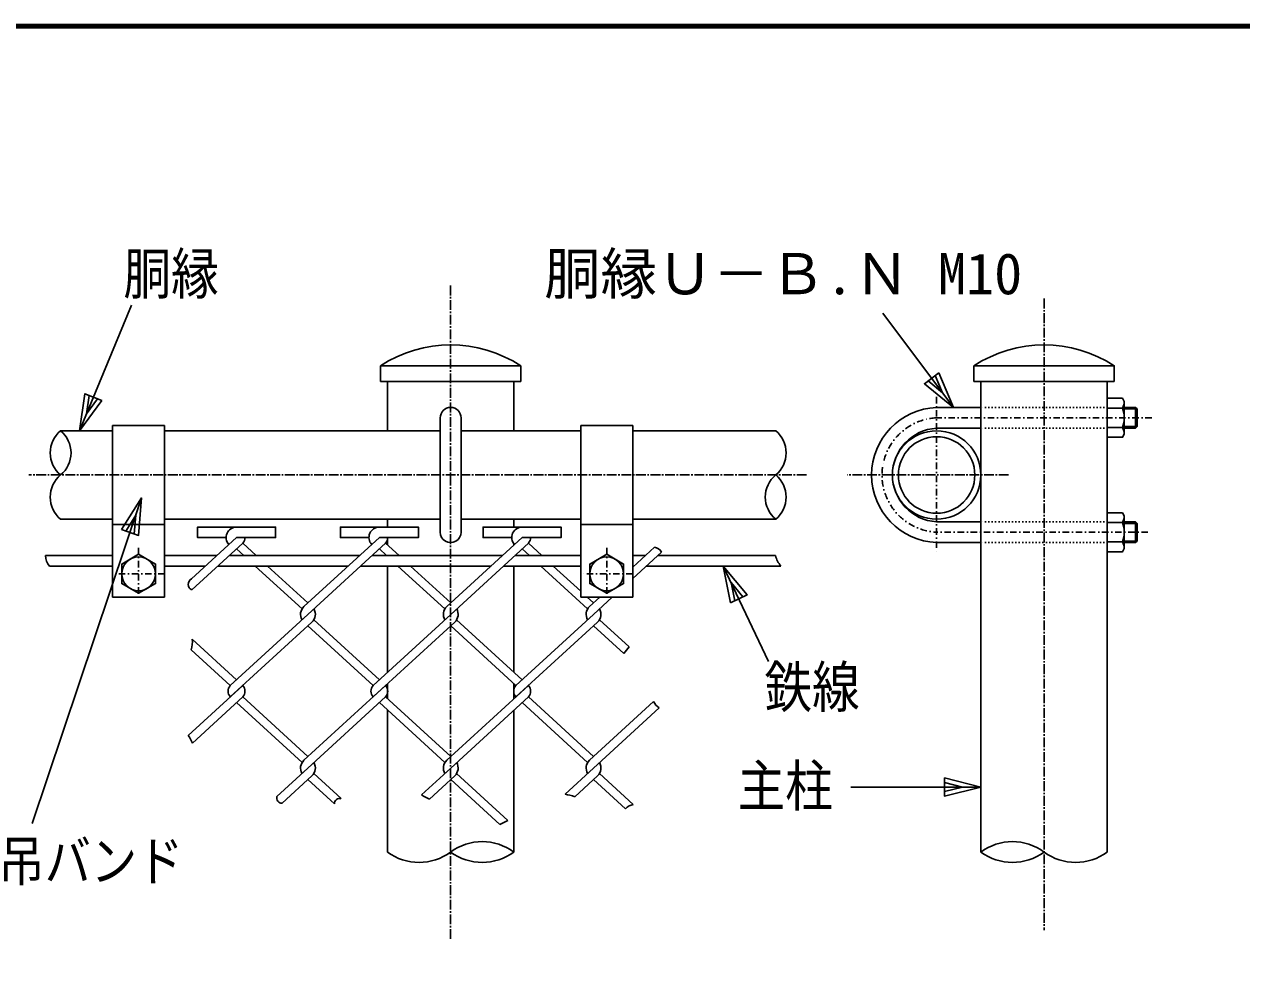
# Model space of a CAD drawing. Units: millimetres, scale not verified. Extents: x -2950 to 2950, y -2100 to 2100.
# Drawn here: x 952 to 1888, y 1232 to 1950 of the extents above; entities that cross this region are included whole.
import ezdxf
from ezdxf.enums import TextEntityAlignment as Align

# ---------------------------------------------------------------- set-up
doc = ezdxf.new("R2010")
doc.units = ezdxf.units.MM
doc.header["$LTSCALE"] = 10
for name, pattern in [('USER1', [1.125, 0.75, -0.125, 0.125, -0.125]), ('USER2', [0.26, 0.01, -0.25]), ('USER3', [1.01, 0.5, -0.25, 0.01, -0.25])]:
    doc.linetypes.add(name, pattern=pattern)
for name, color, linetype, lineweight in [('0-1_1', 7, 'Continuous', 25), ('0-2_0', 7, 'Continuous', 25), ('0-6_WAKU', 7, 'Continuous', 25)]:
    doc.layers.add(name, color=color, linetype=linetype, lineweight=lineweight)
doc.styles.add('ＭＳ ゴシック', font='')
doc.styles.get('ＭＳ ゴシック').set_extended_font_data('MS Gothic')

# ---------------------------------------------------------------- blocks, each defined once
blk = doc.blocks.new('C88')
at = {"layer": '0-1_1', "color": 4}
blk.add_line((15444.5, 18695.2), (15845.4, 19661.7), dxfattribs=at)
blk.add_lwpolyline([(15616.5, 18927), (15444.5, 18695.2), (15487.1, 18980.6)], close=True, dxfattribs=at)
blk.add_lwpolyline([(15584.1, 18940.4), (15498.2, 18824.5), (15519.5, 18967.2)], dxfattribs=at)
blk = doc.blocks.new('C89')
at = {"layer": '0-1_1', "color": 4}
blk.add_line((15923, 18178.6), (15082.5, 15673.6), dxfattribs=at)
blk.add_lwpolyline([(15767.5, 17935.4), (15923, 18178.6), (15900.3, 17890.9)], close=True, dxfattribs=at)
blk.add_lwpolyline([(15800.7, 17924.3), (15878.4, 18045.9), (15867.1, 17902)], dxfattribs=at)
blk = doc.blocks.new('C90')
at = {"layer": '0-1_1', "color": 4}
blk.add_line((22168.3, 18875.2), (21625.2, 19599.4), dxfattribs=at)
blk.add_lwpolyline([(22056.3, 19141.2), (22168.3, 18875.2), (21944.3, 19057.2)], close=True, dxfattribs=at)
blk.add_lwpolyline([(22028.3, 19120.2), (22084.3, 18987.2), (21972.3, 19078.2)], dxfattribs=at)
blk = doc.blocks.new('C91')
at = {"layer": '0-1_1', "color": 4}
blk.add_line((20396.8, 17655.2), (20745.9, 16919.9), dxfattribs=at)
blk.add_lwpolyline([(20453.7, 17372.2), (20396.8, 17655.2), (20580.1, 17432.2)], close=True, dxfattribs=at)
blk.add_lwpolyline([(20485.3, 17387.2), (20456.9, 17528.7), (20548.5, 17417.2)], dxfattribs=at)
blk = doc.blocks.new('C92')
at = {"layer": '0-1_1', "color": 4}
blk.add_line((22378.4, 15955.2), (21378.4, 15955.2), dxfattribs=at)
blk.add_lwpolyline([(22098.4, 16025.2), (22378.4, 15955.2), (22098.4, 15885.2)], close=True, dxfattribs=at)
blk.add_lwpolyline([(22098.4, 15990.2), (22238.4, 15955.2), (22098.4, 15920.2)], dxfattribs=at)

msp = doc.modelspace()

# ---------------------------------------------------------------- linework, layer by layer
at = {"layer": '0-1_1', "color": 4, "linetype": 'USER1'}
for p, q in [((1279.92, 1749.2), (1279.92, 1246.45)), ((1736.32, 1739.18), (1736.32, 1253.39)), ((1553.72, 1603.53), (955.4, 1603.53)), ((1709.03, 1603.53), (1585.03, 1603.53))]:
    msp.add_line(p, q, dxfattribs=at)
at = {"layer": '0-1_1'}
for p, q in [((1225.92, 1687.53), (1333.92, 1687.53)), ((1225.92, 1687.53), (1225.92, 1675.53)), ((1333.92, 1687.53), (1333.92, 1675.53)), ((1682.32, 1687.53), (1682.32, 1675.53)), ((1225.92, 1675.53), (1333.92, 1675.53)), ((1231.32, 1675.53), (1231.32, 1637.53)), ((1328.52, 1675.53), (1328.52, 1637.53)), ((1682.32, 1675.53), (1790.32, 1675.53)), ((1687.72, 1675.53), (1687.72, 1313.53)), ((1784.92, 1675.53), (1784.92, 1313.53)), ((1796.77, 1662.53), (1784.92, 1662.53)), ((1784.92, 1662.53), (1784.92, 1632.53)), ((1797.92, 1660.03), (1796.77, 1662.53)), ((1687.72, 1655.53), (1653.72, 1655.53)), ((1784.92, 1655.02), (1796.77, 1655.02)), ((1797.92, 1655.53), (1806.72, 1655.53)), ((1806.72, 1655.53), (1806.72, 1639.53)), ((1806.72, 1655.53), (1807.92, 1654.33)), ((1807.92, 1654.33), (1807.92, 1640.73)), ((1019.92, 1641.53), (1019.92, 1509.53)), ((1019.92, 1641.53), (1059.92, 1641.53)), ((1059.92, 1641.53), (1059.92, 1509.53)), ((1271.92, 1647.53), (1271.92, 1559.53)), ((1287.92, 1647.53), (1287.92, 1559.53)), ((1379.92, 1641.53), (1379.92, 1509.53)), ((1379.92, 1641.53), (1419.92, 1641.53)), ((1419.92, 1641.53), (1419.92, 1509.53)), ((1687.72, 1639.53), (1653.72, 1639.53)), ((1784.92, 1640.03), (1796.77, 1640.03)), ((1797.92, 1639.53), (1806.72, 1639.53)), ((1807.92, 1640.73), (1806.72, 1639.53)), ((1019.92, 1637.53), (979.92, 1637.53)), ((1271.92, 1637.53), (1059.92, 1637.53)), ((1379.92, 1637.53), (1287.92, 1637.53)), ((1529.92, 1637.53), (1419.92, 1637.53)), ((1796.77, 1574.53), (1784.92, 1574.53)), ((1784.92, 1574.53), (1784.92, 1544.53)), ((1797.92, 1572.03), (1796.77, 1574.53)), ((1019.92, 1569.53), (979.92, 1569.53)), ((1019.92, 1565.53), (1059.92, 1565.53)), ((1271.92, 1569.53), (1059.92, 1569.53)), ((1231.32, 1569.53), (1231.32, 1563.45)), ((1379.92, 1569.53), (1287.92, 1569.53)), ((1328.52, 1569.53), (1328.52, 1563.45)), ((1379.92, 1565.53), (1419.92, 1565.53)), ((1529.92, 1569.53), (1419.92, 1569.53)), ((1687.72, 1567.53), (1653.72, 1567.53)), ((1784.92, 1567.02), (1796.77, 1567.02)), ((1797.92, 1567.53), (1806.72, 1567.53)), ((1806.72, 1567.53), (1806.72, 1551.53)), ((1806.72, 1567.53), (1807.92, 1566.33)), ((1807.92, 1566.33), (1807.92, 1552.73)), ((1080.57, 1523.7), (1115.22, 1555.45)), ((1167.07, 1502.3), (1225.07, 1555.45)), ((1231.32, 1555.45), (1231.32, 1549.72)), ((1276.92, 1502.3), (1334.92, 1555.45)), ((1080.79, 1515.11), (1120.02, 1551.06)), ((1120.82, 1541.53), (1115.22, 1546.66)), ((1130.42, 1541.53), (1120.02, 1551.06)), ((1170.15, 1496.33), (1229.87, 1551.06)), ((1230.67, 1541.53), (1225.07, 1546.66)), ((1240.26, 1541.53), (1229.87, 1551.06)), ((1279.99, 1496.33), (1339.71, 1551.06)), ((1328.52, 1550.64), (1328.52, 1549.59)), ((1340.52, 1541.53), (1334.92, 1546.66)), ((1350.11, 1541.53), (1339.71, 1551.06)), ((1419.92, 1532.69), (1436.59, 1547.96)), ((1687.72, 1551.53), (1653.72, 1551.53)), ((1784.92, 1552.03), (1796.77, 1552.03)), ((1797.92, 1551.53), (1806.72, 1551.53)), ((1806.72, 1551.53), (1807.92, 1552.73)), ((1019.92, 1541.53), (968.23, 1541.53)), ((1100.03, 1541.53), (1059.92, 1541.53)), ((1209.88, 1541.53), (1109.62, 1541.53)), ((1319.72, 1541.53), (1219.47, 1541.53)), ((1340.52, 1541.53), (1329.31, 1541.53)), ((1379.92, 1541.53), (1340.66, 1541.53)), ((1419.92, 1523.9), (1442.18, 1544.29)), ((1429.57, 1541.53), (1419.92, 1541.53)), ((1529.83, 1541.53), (1439.16, 1541.53)), ((1019.92, 1533.53), (971.43, 1533.53)), ((1091.3, 1533.53), (1059.92, 1533.53)), ((1201.15, 1533.53), (1100.89, 1533.53)), ((1165.6, 1500.5), (1129.55, 1533.53)), ((1170.15, 1505.12), (1139.15, 1533.53)), ((1310.99, 1533.53), (1210.74, 1533.53)), ((1231.32, 1533.53), (1231.32, 1451.73)), ((1275.45, 1500.5), (1239.4, 1533.53)), ((1279.99, 1505.12), (1248.99, 1533.53)), ((1349.25, 1533.53), (1320.58, 1533.53)), ((1328.52, 1533.53), (1328.52, 1451.86)), ((1379.92, 1533.53), (1349.24, 1533.53)), ((1385.29, 1500.5), (1349.25, 1533.53)), ((1379.92, 1514.21), (1358.84, 1533.53)), ((1420.84, 1533.53), (1419.92, 1533.53)), ((1533.83, 1533.53), (1430.43, 1533.53)), ((1019.92, 1509.53), (1059.92, 1509.53)), ((1379.92, 1509.53), (1419.92, 1509.53)), ((1389.84, 1505.12), (1385.03, 1509.53)), ((1386.77, 1502.3), (1394.65, 1509.53)), ((1389.84, 1496.33), (1404.24, 1509.53)), ((1170.15, 1496.33), (1110.43, 1441.61)), ((1173.22, 1490.36), (1110.45, 1432.84)), ((1174.69, 1492.17), (1225.07, 1446)), ((1279.99, 1496.33), (1220.27, 1441.61)), ((1283.07, 1490.36), (1220.29, 1432.84)), ((1284.54, 1492.17), (1334.92, 1446)), ((1389.84, 1496.33), (1330.12, 1441.61)), ((1392.92, 1490.36), (1330.14, 1432.84)), ((1394.39, 1492.17), (1417.19, 1471.27)), ((1170.15, 1487.54), (1220.27, 1441.61)), ((1279.99, 1487.54), (1330.12, 1441.61)), ((1389.84, 1487.54), (1413.02, 1466.3)), ((1081.09, 1477.28), (1115.22, 1446)), ((1080.44, 1469.09), (1110.43, 1441.61)), ((1231.32, 1442.94), (1231.32, 1431.49)), ((1328.52, 1443.08), (1328.52, 1431.36)), ((1078.01, 1403.12), (1120, 1441.59)), ((1081.24, 1397.29), (1120.02, 1432.82)), ((1170.15, 1386.89), (1120.02, 1432.82)), ((1167.07, 1384.07), (1229.85, 1441.59)), ((1170.15, 1378.1), (1229.87, 1432.82)), ((1279.99, 1386.89), (1229.87, 1432.82)), ((1276.92, 1384.07), (1339.69, 1441.59)), ((1279.99, 1378.1), (1339.71, 1432.82)), ((1389.84, 1386.89), (1339.71, 1432.82)), ((1165.6, 1382.26), (1115.22, 1428.43)), ((1275.45, 1382.26), (1225.07, 1428.43)), ((1385.29, 1382.26), (1334.92, 1428.43)), ((1386.77, 1384.07), (1436.05, 1429.23)), ((1389.84, 1378.1), (1440.38, 1424.41)), ((1231.32, 1422.7), (1231.32, 1313.53)), ((1328.52, 1422.57), (1328.52, 1313.53)), ((1170.15, 1378.1), (1146.23, 1356.19)), ((1279.99, 1378.1), (1257.48, 1357.47)), ((1389.84, 1378.1), (1367.89, 1357.99)), ((1173.22, 1372.13), (1150.21, 1351.04)), ((1170.15, 1369.31), (1190.68, 1350.49)), ((1174.69, 1373.93), (1195.82, 1354.57)), ((1283.07, 1372.13), (1263.62, 1354.31)), ((1279.99, 1369.31), (1317.86, 1334.61)), ((1284.54, 1373.93), (1323.91, 1337.85)), ((1392.92, 1372.13), (1375.36, 1356.04)), ((1389.84, 1369.31), (1414.42, 1346.79)), ((1394.39, 1373.93), (1420.38, 1350.11))]:
    msp.add_line(p, q, dxfattribs=at)
at = {"layer": '0-1_1', "color": 4, "linetype": 'USER3'}
for p, q in [((1653.72, 1663.53), (1653.72, 1543.53)), ((1819.23, 1647.53), (1653.72, 1647.53)), ((1816.18, 1559.53), (1653.72, 1559.53)), ((1039.92, 1547.53), (1039.92, 1507.53)), ((1399.92, 1547.53), (1399.92, 1507.53)), ((1059.92, 1527.53), (1019.92, 1527.53)), ((1419.92, 1527.53), (1379.92, 1527.53))]:
    msp.add_line(p, q, dxfattribs=at)
at = {"layer": '0-1_1', "linetype": 'USER2'}
for p, q in [((1784.92, 1655.53), (1687.72, 1655.53)), ((1784.92, 1639.53), (1687.72, 1639.53)), ((1784.92, 1567.53), (1687.72, 1567.53)), ((1784.92, 1551.53), (1687.72, 1551.53))]:
    msp.add_line(p, q, dxfattribs=at)
at = {"layer": '0-1_1', "color": 4}
for p, q in [((1797.92, 1654.33), (1807.92, 1654.33)), ((1797.92, 1640.73), (1807.92, 1640.73)), ((1797.92, 1566.33), (1807.92, 1566.33)), ((1797.92, 1552.73), (1807.92, 1552.73))]:
    msp.add_line(p, q, dxfattribs=at)
at = {"layer": '0-1_1'}
for points in [[(1682.32, 1687.53), (1790.32, 1687.53), (1790.32, 1675.53)], [(1797.92, 1660.03), (1797.92, 1635.03), (1796.77, 1632.53), (1784.92, 1632.53)], [(1797.92, 1572.03), (1797.92, 1547.03), (1796.77, 1544.53), (1784.92, 1544.53)], [(1115.22, 1555.45), (1145.22, 1555.45), (1145.22, 1563.45), (1085.22, 1563.45), (1085.22, 1555.45), (1107.22, 1555.45)], [(1225.07, 1555.45), (1255.07, 1555.45), (1255.07, 1563.45), (1195.07, 1563.45), (1195.07, 1555.45), (1217.07, 1555.45)], [(1334.92, 1555.45), (1364.92, 1555.45), (1364.92, 1563.45), (1304.92, 1563.45), (1304.92, 1555.45), (1326.92, 1555.45)]]:
    msp.add_lwpolyline(points, dxfattribs=at)
for points in [[(1039.92, 1542.54), (1026.92, 1535.03), (1026.92, 1520.02), (1039.92, 1512.52), (1052.92, 1520.02), (1052.92, 1535.03)], [(1399.92, 1542.54), (1386.92, 1535.03), (1386.92, 1520.02), (1399.92, 1512.52), (1412.92, 1520.02), (1412.92, 1535.03)]]:
    msp.add_lwpolyline(points, close=True, dxfattribs=at)
for centre, radius in [((1653.72, 1603.53), 34), ((1653.72, 1603.53), 29.4), ((1039.92, 1527.53), 13), ((1399.92, 1527.53), 13)]:
    msp.add_circle(centre, radius, dxfattribs=at)
for centre, radius, start, end in [((1279.92, 1604.4), 99.12, 56.99119, 123.00881), ((1736.32, 1604.4), 99.12, 56.99119, 123.00881), ((1786.5, 1660.03), 11.43, 334.02042, 0), ((1279.92, 1647.53), 8, 0, 179.99992), ((1655.72, 1603.53), 52, 92.20415, 267.79602), ((1773.03, 1647.53), 24.9, 342.4809, 17.51953), ((1655.72, 1603.53), 36, 93.18465, 266.81534), ((1786.5, 1635.03), 11.43, 0, 25.97959), ((1786.5, 1572.03), 11.43, 334.02042, 0), ((1773.03, 1559.53), 24.9, 342.4809, 17.51953), ((1115.22, 1555.45), 8, 90, 222.49944), ((1115.22, 1555.45), 6.48, 317.50034, 0.00134), ((1225.07, 1555.45), 8, 90, 222.49944), ((1225.07, 1555.45), 6.48, 317.50034, 0.00134), ((1279.92, 1559.53), 8, 179.99992, 0), ((1334.92, 1555.45), 8, 90, 222.49944), ((1334.92, 1555.45), 6.48, 317.50034, 0.00134), ((1786.5, 1547.03), 11.43, 0, 25.97959), ((1172.54, 1496.33), 8.1, 132.49965, 210.96289), ((1167.75, 1496.33), 8.1, 312.49972, 30.96338), ((1282.39, 1496.33), 8.1, 132.49965, 210.96289), ((1277.6, 1496.33), 8.1, 312.49972, 30.96338), ((1392.24, 1496.33), 8.1, 132.49965, 210.96289), ((1387.44, 1496.33), 8.1, 312.50046, 30.96338), ((1115.22, 1437.22), 6.48, 137.49927, 222.50073), ((1115.22, 1437.22), 6.48, 317.50034, 42.50064), ((1225.07, 1437.22), 6.48, 137.49927, 222.50073), ((1225.07, 1437.22), 6.48, 317.50034, 42.50064), ((1334.92, 1437.22), 6.48, 137.49927, 222.50073), ((1334.92, 1437.22), 6.48, 317.50034, 42.50064), ((1172.54, 1378.1), 8.1, 132.49965, 210.96289), ((1167.75, 1378.1), 8.1, 312.49972, 30.96338), ((1282.39, 1378.1), 8.1, 132.49965, 210.96289), ((1277.6, 1378.1), 8.1, 312.49972, 30.96338), ((1392.24, 1378.1), 8.1, 132.49965, 210.96289), ((1387.44, 1378.1), 8.1, 312.50046, 30.96338)]:
    msp.add_arc(centre, radius, start, end, dxfattribs=at)
at = {"layer": '0-1_1', "color": 4, "linetype": 'USER3'}
msp.add_arc((1655.72, 1603.53), 44, 93.18471, 266.81549, dxfattribs=at)
at = {"layer": '0-1_1', "color": 4}
for centre, radius, start, end in [((993.98, 1620.53), 22.06, 129.59811, 230.40164), ((965.86, 1620.53), 22.06, 309.59845, 50.40183), ((1515.86, 1620.53), 22.06, 309.59845, 50.40183), ((993.98, 1586.53), 22.06, 129.59836, 230.40189), ((1543.98, 1586.53), 22.06, 129.59836, 230.40189), ((1515.86, 1586.53), 22.06, 309.59845, 50.40155), ((1436.04, 1541.04), 6.95, 27.90629, 85.40427), ((979.9, 1541.56), 11.68, 180.13562, 223.44576), ((1550.35, 1546.79), 21.19, 194.38356, 218.75253), ((1082.83, 1519.46), 4.8, 118.06312, 244.84357), ((1059.83, 1474.85), 21.4, 344.38525, 6.53146), ((1300.55, 1564.93), 149.59, 318.75189, 321.23639), ((1445.85, 1433.66), 10.75, 204.33786, 239.43012), ((1065.31, 1392.28), 16.7, 17.46577, 40.48211), ((1359.72, 1311.35), 47.34, 70.71212, 80.06107), ((1150.28, 1355.2), 4.16, 166.37213, 269.05716), ((1194.45, 1351.02), 3.8, 68.83228, 188.02585), ((1273.62, 1381.27), 28.76, 235.85553, 249.65012), ((1422.33, 1339.61), 10.68, 100.51066, 137.80038), ((1431.39, 1129.77), 234.2, 117.31704, 118.99714), ((1304.22, 1280.62), 40.91, 53.55527, 126.44436), ((1712.02, 1280.62), 40.91, 53.55557, 126.44465), ((1255.62, 1346.43), 40.91, 233.55548, 306.44443), ((1304.22, 1346.43), 40.91, 233.55563, 306.44473), ((1712.02, 1346.43), 40.91, 233.55534, 306.44443), ((1760.62, 1346.43), 40.91, 233.55563, 306.44473)]:
    msp.add_arc(centre, radius, start, end, dxfattribs=at)
at = {"layer": '0-6_WAKU'}
msp.add_line((-2698.59, 1948.83), (2798.74, 1948.83), dxfattribs=at)
msp.add_lwpolyline([(-2699.92, 1950.16), (2800.08, 1950.16), (2800.08, -1949.84), (-2699.92, -1949.84)], close=True, dxfattribs=at)
msp.add_lwpolyline([(-2697.26, -1947.17), (-2697.26, 1947.49), (2797.41, 1947.49)], dxfattribs=at)

# ---------------------------------------------------------------- block references
at = {"layer": '0-2_0', "xscale": 0.1, "yscale": 0.1}
for name in ['C88', 'C90', 'C89', 'C91', 'C92']:
    msp.add_blockref(name, (-550.12, -231.99), dxfattribs=at)

# ---------------------------------------------------------------- texts
at = {"layer": '0-1_1', "color": 4, "style": 'ＭＳ ゴシック', "width": 0.85}
for s, height, p in [('胴縁', 31.6, (1028.24, 1733.11)), ('鉄線', 31.6, (1521.3, 1415.24)), ('主柱', 31.6, (1500.61, 1339.22)), ('吊バンド', 30.65, (932.1, 1282.14))]:
    msp.add_text(s, height=height, dxfattribs=at).set_placement(p, align=Align.BOTTOM_LEFT)
at = {"layer": '0-1_1', "color": 4, "style": 'ＭＳ ゴシック'}
msp.add_text('胴縁Ｕ－Ｂ.Ｎ M10', height=31.73, dxfattribs=at).set_placement((1351.93, 1733.01), align=Align.BOTTOM_LEFT)

doc.saveas('drawing.dxf')
